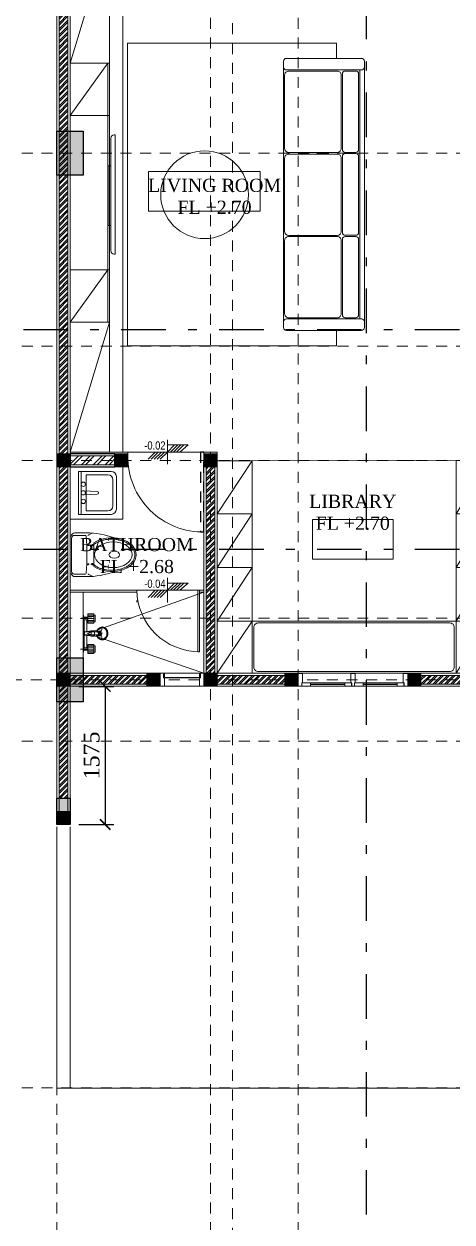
# Model space of a CAD drawing. Header units: millimetres. Extents: x -9564 to 494436, y -140371 to 4257.
# Drawn here: x 22.51 to 27.39, y 107.31 to 120.97 of the extents above; entities that cross this region are included whole.
import ezdxf
from ezdxf.enums import TextEntityAlignment as Align

# ---------------------------------------------------------------- set-up
doc = ezdxf.new("R2010")
doc.units = ezdxf.units.MM
doc.header["$MEASUREMENT"] = 0
for name, pattern in [('DASHDOTX2', [50.8, 25.4, -12.7, 0, -12.7]), ('HIDDEN2', [0.1875, 0.125, -0.0625]), ('SLD-Solid', [0])]:
    doc.linetypes.add(name, pattern=pattern)
doc.layers.get('DEFPOINTS').update_dxf_attribs({"lineweight": 18})
for name, color, linetype in [('1', 5, 'Continuous'), ('DIM DET', 8, 'HIDDEN2'), ('TEXT', 4, 'Continuous'), ('WALL', 90, 'Continuous')]:
    doc.layers.add(name, color=color, linetype=linetype)
for name, color, linetype, lineweight in [('28-Arsiran', 252, 'Continuous', 5), ('8', 8, 'Continuous', 5), ('AS', 8, 'HIDDEN2', 5), ('DINDING', 1, 'Continuous', 20), ('DOOR OPENING', 4, 'SLD-Solid', 5), ('FURNITURE', 25, 'Continuous', 5), ('HATCH', 8, 'Continuous', 13), ('KOL', 5, 'Continuous', 18), ('TEXT 1', 210, 'Continuous', 5), ('XR-KOP A3_MOZART$0$A-TXTKOP', 3, 'Continuous', 5)]:
    doc.layers.add(name, color=color, linetype=linetype, lineweight=lineweight)
doc.styles.add('Arial Narrow', font='ARIALN.TTF')
doc.styles.add('HAND', font='ROMAND.SHX', dxfattribs={"width": 0.8, "height": 250})
doc.styles.add('style1', font='times.ttf', dxfattribs={"height": 0.15})
doc.styles.add('style2', font='times.ttf', dxfattribs={"height": 0.18})
doc.styles.add('XR-KOP A3_MOZART$0$ROMAND', font='romand.shx', dxfattribs={"height": 2, "bigfont": 'bigfont.shx'})
doc.dimstyles.new('ISO-25', dxfattribs={"dimtxt": 0.18, "dimasz": 0.12, "dimexe": 0.1, "dimexo": 0.1, "dimgap": 0.0625, "dimtad": 1, "dimtoh": 1, "dimdec": 0, "dimlfac": 1000, "dimtxsty": 'style2', "dimblk": 'ARCHTICK', "dimcen": 0.15, "dimclrd": 1, "dimclre": 1, "dimclrt": 4, "dimadec": 0, "dimazin": 0, "dimtfac": 1, "dimtdec": 0, "dimtmove": 0, "dimatfit": 3, "dimldrblk": 'OBLIQUE', "dimfxl": 1, "dimarcsym": 0})
pattern_1 = [(45, (-194.022473, -137.645266), (-0.0336759605, 0.0336759605), []), (45, (-194.00002, -137.645266), (-0.0336759605, 0.0336759605), [])]
pattern_2 = [(45, (-194.022473, -137.650266), (-0.0336759605, 0.0336759605), []), (45, (-194.00002, -137.650266), (-0.0336759605, 0.0336759605), [])]

# ---------------------------------------------------------------- blocks, each defined once
blk = doc.blocks.new('as1')
at = {"layer": 'AS'}
for p, q in [((139.888, 146.696), (139.888, 169.189)), ((141.638, 146.696), (141.638, 169.189)), ((141.888, 146.858), (141.888, 169.189)), ((142.638, 146.696), (142.638, 169.189)), ((137.013, 161.478), (158.579, 161.478)), ((137.013, 159.278), (158.579, 159.278)), ((137.013, 157.978), (158.579, 157.978)), ((137.013, 156.178), (158.579, 156.178)), ((136.44, 155.478), (158.579, 155.478)), ((137.013, 154.778), (158.579, 154.778)), ((137.013, 150.828), (158.579, 150.828))]:
    blk.add_line(p, q, dxfattribs=at)
blk = doc.blocks.new('KOLOM PRAKTIS')
at = {"layer": 'HATCH'}
h = blk.add_hatch(color=256, dxfattribs=at)
h.dxf.hatch_style = 1
h.paths.add_polyline_path([(-75, 75), (-75, -75), (75, -75), (75, 75)])
at = {"layer": 'KOL'}
blk.add_lwpolyline([(-75, -75), (75, -75), (75, 75), (-75, 75)], close=True, dxfattribs=at)
blk = doc.blocks.new('*U46')
at = {"layer": '8'}
h = blk.add_hatch(dxfattribs=at)
h.set_pattern_fill('ANSI32', color=256, scale=10)
h.set_pattern_definition([(45, (-125705.34, -343416.56), (-67.35192, 67.35192), []), (45, (-125660.43, -343416.56), (-67.35192, 67.35192), [])])
h.paths.add_polyline_path([(510, 25), (510, 125), (0, 125), (0, 25)])
for p, q in [((0, 125), (510, 125)), ((0, 25), (510, 25))]:
    blk.add_line(p, q, dxfattribs=at)
at = {"layer": 'WALL'}
blk.add_lwpolyline([(0, 0), (510, 0), (510, 150), (0, 150)], close=True, dxfattribs=at)
blk = doc.blocks.new('KSK 3A')
at = {"layer": 'DOOR OPENING', "linetype": 'Continuous'}
blk.add_line((0, 0), (0, 150), dxfattribs=at)
blk.add_lwpolyline([(50, 95), (40, 95), (40, 150), (5, 150), (5, 145), (0, 145), (0, 5), (5, 5), (5, 0), (50, 0)], close=True, dxfattribs=at)
blk = doc.blocks.new('_ArchTick')
at = {"color": 0, "linetype": 'ByBlock', "const_width": 0.15}
blk.add_lwpolyline([(-0.5, -0.5), (0.5, 0.5)], dxfattribs=at)
blk = doc.blocks.new('*D122')
at = {"color": 1, "lineweight": -2, "transparency": 16777216}
for p, q in [((246.285, 155.647), (246.685, 155.647)), ((246.585, 155.647), (246.585, 154.072)), ((246.285, 154.072), (246.685, 154.072))]:
    blk.add_line(p, q, dxfattribs=at)
at = {"layer": 'DEFPOINTS', "color": 0, "transparency": 16777216}
for p in [(246.185, 155.647), (246.185, 154.072), (246.585, 154.072)]:
    blk.add_point(p, dxfattribs=at)
at = {"color": 1, "lineweight": -2, "transparency": 16777216, "xscale": 0.12, "yscale": 0.12, "zscale": 0.12}
for p, rotation in [((246.585, 155.647), 90), ((246.585, 154.072), 270)]:
    blk.add_blockref('_ArchTick', p, dxfattribs=dict(at, rotation=rotation))
at = {"color": 4, "transparency": 16777216, "insert": (246.431, 154.86), "char_height": 0.18, "attachment_point": 5, "rotation": 90, "style": 'style2'}
blk.add_mtext('1575', dxfattribs=at)
blk = doc.blocks.new('_Oblique')
at = {"color": 0, "linetype": 'ByBlock', "lineweight": -2}
blk.add_line((-0.5, -0.5), (0.5, 0.5), dxfattribs=at)
blk = doc.blocks.new('LIB')
at = {"layer": '8', "transparency": 33554687}
for p, q in [((247.86, 158.217), (248.26, 158.217)), ((248.26, 158.217), (247.86, 157.611)), ((248.26, 158.217), (250.958, 158.222)), ((248.26, 158.217), (248.26, 157.777)), ((250.585, 158.222), (250.585, 157.777)), ((250.958, 158.222), (250.585, 157.611)), ((248.26, 155.797), (248.26, 157.777)), ((250.585, 155.797), (250.585, 157.777)), ((247.86, 157.611), (248.26, 157.611)), ((248.26, 157.611), (247.86, 157)), ((250.585, 157.611), (250.958, 157.611)), ((250.958, 157.611), (250.585, 157)), ((247.86, 157), (248.26, 157)), ((248.26, 157), (247.86, 156.389)), ((250.585, 157), (250.958, 157)), ((250.958, 157), (250.585, 156.389)), ((247.86, 156.389), (248.26, 156.389)), ((248.26, 156.389), (247.86, 155.797)), ((250.585, 156.389), (250.958, 156.389)), ((250.958, 156.389), (250.585, 155.797))]:
    blk.add_line(p, q, dxfattribs=at)
blk.add_lwpolyline([(248.26, 156.389), (250.585, 156.389), (250.585, 155.797), (248.26, 155.797)], close=True, dxfattribs=at)
blk.add_lwpolyline([(248.33, 156.369), (250.515, 156.369, -0.414214), (250.565, 156.319), (250.565, 155.867, -0.414214), (250.515, 155.817), (248.33, 155.817, -0.414214), (248.28, 155.867), (248.28, 156.319, -0.414214)], format="xyb", close=True, dxfattribs=at)
blk = doc.blocks.new('TV 65')
at = {"layer": 'FURNITURE', "linetype": 'Continuous', "ltscale": 0.5, "transparency": 33554687}
for p, q in [((89932, 176956), (91218, 176956)), ((90249, 176986), (90927, 176986)), ((90249, 176956), (90249, 176986)), ((90927, 176956), (90927, 176986)), ((89895, 176919), (89895, 176906)), ((89895, 176906), (91255, 176906)), ((91255, 176919), (91255, 176906))]:
    blk.add_line(p, q, dxfattribs=at)
for centre, start, end in [((89932, 176919), 90, 180), ((91218, 176919), 0, 90)]:
    blk.add_arc(centre, 36.8, start, end, dxfattribs=at)
blk = doc.blocks.new('HSEH')
at = {"layer": '8', "transparency": 33554687}
for p, q in [((246.785, 164.262), (246.185, 164.262)), ((246.835, 164.262), (246.785, 164.262)), ((246.835, 164.262), (246.835, 164.222)), ((246.635, 164.222), (246.185, 164.222)), ((246.635, 164.222), (246.185, 162.747)), ((246.835, 164.222), (246.635, 164.222)), ((246.635, 162.747), (246.185, 162.747)), ((246.615, 159.797), (246.615, 162.747)), ((246.635, 159.797), (246.185, 159.797)), ((246.635, 159.797), (246.185, 158.317)), ((246.185, 158.317), (246.845, 158.317)), ((246.845, 158.317), (246.845, 158.297))]:
    blk.add_line(p, q, dxfattribs=at)
at = {"layer": '8'}
for p, q in [((246.615, 162.747), (246.185, 162.15)), ((246.635, 162.15), (246.185, 162.15)), ((246.635, 160.394), (246.185, 160.394)), ((246.185, 159.797), (246.615, 160.394))]:
    blk.add_line(p, q, dxfattribs=at)
at = {"layer": 'FURNITURE', "linetype": 'Continuous', "transparency": 33554687}
blk.add_line((246.635, 164.222), (246.635, 158.317), dxfattribs=at)
at = {"layer": 'FURNITURE', "linetype": 'Continuous', "transparency": 33554559}
blk.add_line((246.785, 164.222), (246.785, 158.317), dxfattribs=at)
at = {"layer": 'FURNITURE', "linetype": 'Continuous', "transparency": 33554687, "xscale": -0.001000000000000001, "yscale": 0.001000000000000001, "zscale": 0.001, "rotation": 90}
blk.add_blockref('TV 65', (423.606, 251.827), dxfattribs=at)
blk = doc.blocks.new('TOILET')
at = {"layer": '8', "lineweight": 5}
for p, q in [((-250, 37), (-250, 168)), ((-220, 30), (-220, 156)), ((-135, 255), (135, 255)), ((-120, 237), (-97, 237)), ((-114, 255), (-114, 236)), ((-108, 245), (-108, 221)), ((-102, 236), (-102, 255)), ((120, 237), (97, 237)), ((102, 236), (102, 255)), ((108, 245), (108, 221)), ((114, 255), (114, 236)), ((220, 30), (220, 156)), ((250, 37), (250, 168)), ((-190, 0), (190, 0))]:
    blk.add_line(p, q, dxfattribs=at)
for centre in [(-109, 191), (109, 191)]:
    blk.add_circle(centre, 5.82, dxfattribs=at)
for centre, radius, start, end in [((666, 167), 916, 159.3877, 180.0472), ((-666, 167), 916, 359.9528, 20.6123), ((-96, 287), 158, 197.1522, 219.8185), ((-210, 156), 10, 94.9885, 180), ((0, -2250), 2425, 85.0115, 94.9885), ((-108, 236), 6.15, 185.1568, 354.8432), ((108, 236), 6.15, 185.1568, 354.8432), ((210, 156), 10, 0, 85.0115), ((96, 287), 158, 320.1815, 342.8478), ((-210, 37), 40, 180, 270), ((-190, 30), 30, 180, 270), ((190, 30), 30, 270, 0), ((210, 37), 40, 270, 0)]:
    blk.add_arc(centre, radius, start, end, dxfattribs=at)
blk.add_ellipse((0, 456), major_axis=(0, 281), ratio=0.685919, start_param=3.915332, end_param=8.651039, dxfattribs=at)
for centre, major_axis, ratio in [((0, 476), (0, 214), 0.687861), ((0, 487), (0, 60.7), 0.657164)]:
    blk.add_ellipse(centre, major_axis=major_axis, ratio=ratio, dxfattribs=at)
blk.add_open_spline([(117, 256), (127, 270), (131, 276), (141, 294), (147, 306), (157, 331), (161, 344), (169, 371), (171, 385), (176, 413), (177, 428), (178, 457), (178, 472), (175, 501), (174, 515), (168, 543), (165, 557), (156, 583), (151, 596), (140, 620), (134, 631), (120, 652), (113, 661), (97, 678), (89, 686), (72, 699), (64, 704), (46, 713), (37, 716), (18, 721), (9, 722), (-9, 722), (-18, 721), (-37, 716), (-46, 713), (-64, 704), (-72, 699), (-89, 686), (-98, 678), (-113, 661), (-120, 652), (-134, 631), (-140, 620), (-151, 596), (-156, 583), (-165, 557), (-168, 543), (-174, 515), (-175, 501), (-178, 472), (-178, 457), (-177, 428), (-176, 413), (-171, 385), (-169, 371), (-161, 344), (-157, 330), (-147, 306), (-141, 294), (-131, 276), (-127, 270), (-117, 255)], degree=3, knots=[3.915332, 3.915332, 3.915332, 3.915332, 4.014441, 4.014441, 4.176505, 4.176505, 4.338569, 4.338569, 4.500633, 4.500633, 4.662697, 4.662697, 4.824761, 4.824761, 4.986825, 4.986825, 5.148889, 5.148889, 5.310953, 5.310953, 5.473017, 5.473017, 5.635081, 5.635081, 5.797146, 5.797146, 5.95921, 5.95921, 6.121274, 6.121274, 6.283338, 6.283338, 6.445402, 6.445402, 6.607466, 6.607466, 6.76953, 6.76953, 6.931594, 6.931594, 7.093658, 7.093658, 7.255722, 7.255722, 7.417786, 7.417786, 7.57985, 7.57985, 7.741915, 7.741915, 7.903979, 7.903979, 8.066043, 8.066043, 8.228107, 8.228107, 8.390171, 8.390171, 8.552235, 8.552235, 8.651039, 8.651039, 8.651039, 8.651039], dxfattribs=at)
blk = doc.blocks.new('Shower - P')
at = {"color": 8}
for p, q in [((35.5, 111.3), (-19, 111.3)), ((92, 136.3), (35.5, 136.3)), ((82, 126.3), (35.5, 126.3)), ((82, 111.3), (35.5, 111.3)), ((82, 96.3), (35.5, 96.3)), ((92, 86.3), (35.5, 86.3)), ((35.5, -121), (-19, -121)), ((92, -96), (35.5, -96)), ((82, -106), (35.5, -106)), ((82, -121), (35.5, -121)), ((82, -136), (35.5, -136)), ((92, -146), (35.5, -146))]:
    blk.add_line(p, q, dxfattribs=at)
for p, q in [((0, -146), (0, 146)), ((3, 136.3), (0, 136.3)), ((0, 126.3), (0, 96.3)), ((3, 136.3), (5.5, 121.3)), ((3, 136.3), (3, 86.3)), ((5.5, 101.3), (3, 86.3)), ((5.5, 121.3), (5.5, 101.3)), ((35.5, 121.3), (5.5, 121.3)), ((35.5, 101.3), (5.5, 101.3)), ((9, 101.3), (9, 10.2)), ((29, 101.3), (29, 11.1)), ((82, 146.3), (35.5, 146.3)), ((35.5, 146.3), (35.5, 76.3)), ((82, 146.3), (82, 76.3)), ((92, 136.3), (92, 86.3)), ((3, 86.3), (0, 86.3)), ((82, 76.3), (35.5, 76.3)), ((9, -111), (9, -16.1)), ((29, -111), (29, -17)), ((82, -86), (35.5, -86)), ((35.5, -156), (35.5, -86)), ((82, -156), (82, -86)), ((3, -96), (0, -96)), ((0, -136), (0, -106)), ((3, -146), (0, -146)), ((3, -146), (3, -96)), ((5.5, -111), (3, -96)), ((3, -146), (5.5, -131)), ((35.5, -111), (5.5, -111)), ((5.5, -131), (5.5, -111)), ((35.5, -131), (5.5, -131)), ((82, -156), (35.5, -156)), ((92, -146), (92, -96))]:
    blk.add_line(p, q)
blk.add_lwpolyline([(60.4, 16.4), (60.4, -22.3), (86.1, -22.3), (86.1, 16.4)], close=True)
for centre, start, end in [((9.8, 220.3), 267.3376, 283.94297), ((9.8, -226.2), 76.05703, 92.6624)]:
    blk.add_arc(centre, 210, start, end)
blk = doc.blocks.new('TX 4225 - P')
for p, q in [((0, 0), (-26.5, 0)), ((0, 0), (26.5, 0)), ((0, -2.8), (-26.5, -2.8)), ((0, -10.5), (-13.5, -10.5)), ((-11.2, -10.5), (-11.2, -105.3)), ((0, -2.8), (26.5, -2.8)), ((0, -10.5), (13.5, -10.5)), ((11.2, -10.5), (11.2, -105.3))]:
    blk.add_line(p, q)
at = {"linetype": 'Continuous'}
for p, q in [((-26.5, 0), (-26.5, -2.8)), ((26.5, 0), (26.5, -2.8)), ((-26.5, -2.8), (-13.5, -10.5)), ((26.5, -2.8), (13.5, -10.5)), ((-17.8, -119), (-17.8, -128.2)), ((17.8, -119), (17.8, -128.2))]:
    blk.add_line(p, q, dxfattribs=at)
for points in [[(0, -185.1, -0.08228), (-18.8, -181.9, -0.091339), (-34.5, -173.1, -0.103805), (-45.4, -159.3, -0.114745), (-49.1, -143.8, -0.114745), (-45.5, -128.3, -0.103805), (-34.8, -114.4, -0.091339), (-19.2, -105.4, -0.017766), (-15.3, -104.2, -0.08413)], [(0, -188, -0.08228), (-18.8, -184.8, -0.091339), (-34.5, -176, -0.103805), (-45.4, -162.2, -0.114745), (-49.1, -146.7, -0.011566), (-49, -145.1, -0.103805)], [(0, -180.4, -0.086014), (-17.3, -177.4, -0.092418), (-31.4, -169.2, -0.103199), (-41.2, -156.4, -0.112374), (-44.4, -142.1, -0.112374), (-41.2, -127.7, -0.103199), (-31.4, -114.9, -0.097293), (-16.5, -106.4, -0.086014)], [(-11.2, -99.8, 0.024317), (-12.5, -100.9, 0.101351), (-16.3, -106.2, 0.106183), (-17.6, -112.3, 0.106183), (-16.3, -118.5, 0.101351), (-12.5, -123.8, 0.095192), (-6.8, -127.3, 0.091252), (0, -128.6, 0.091252)], [(-11.2, -100.1, 0.019506), (-12.3, -100.9, 0.104907), (-16.1, -105.6, 0.119757), (-17.3, -110.8, 0.119757), (-16.1, -115.9, 0.104907), (-12.3, -120.6, 0.08904), (-6.8, -123.6, 0.080352), (0, -124.7, 0.080352)], [(-11.2, -104.6, 0.067587), (-11.6, -107.5, 0.101747), (-10.7, -111.7, 0.099781), (-8.2, -115.4, 0.097121), (-4.4, -117.8, 0.09532), (0, -118.6, 0.09532)], [(0, -128.6, 0.091252), (6.8, -127.3, 0.095192), (12.5, -123.8, 0.101351), (16.3, -118.5, 0.106183), (17.6, -112.3, 0.106183), (16.3, -106.2, 0.101351), (12.5, -100.9, 0.024317), (11.2, -99.8, 0.091252)], [(0, -124.7, 0.080352), (6.8, -123.6, 0.08904), (12.3, -120.6, 0.104907), (16.1, -115.9, 0.119757), (17.3, -110.8, 0.119757), (16.1, -105.6, 0.104907), (12.3, -100.9, 0.019506), (11.2, -100.1, 0.080352)], [(0, -185.1, 0.08228), (18.8, -181.9, 0.091339), (34.5, -173.1, 0.103805), (45.4, -159.3, 0.114745), (49.1, -143.8, 0.114745), (45.5, -128.3, 0.103805), (34.8, -114.4, 0.091339), (19.2, -105.4, 0.017766), (15.3, -104.2, 0.08413)], [(0, -118.6, 0.09532), (4.5, -117.8, 0.097121), (8.2, -115.4, 0.099781), (10.7, -111.7, 0.101747), (11.6, -107.5, 0.071052), (11.2, -104.5, 0.099781)], [(0, -180.4, 0.086014), (17.3, -177.4, 0.092418), (31.4, -169.2, 0.103199), (41.2, -156.4, 0.112374), (44.4, -142.1, 0.112374), (41.2, -127.7, 0.103199), (31.4, -114.9, 0.097293), (16.5, -106.4, 0.086014)], [(0, -188, 0.08228), (18.8, -184.8, 0.091339), (34.5, -176, 0.103805), (45.4, -162.2, 0.114745), (49.1, -146.7, 0.011566), (49, -145.1, 0.103805)]]:
    blk.add_lwpolyline(points, format="xyb", dxfattribs=at)
for centre, radius, start, end in [((-31.2, -129.3), 13.4, 266.82402, 4.68695), ((0, -115.7), 18.1, 170.96147, 270), ((0, -124.9), 18.1, 190.44631, 270), ((-21.7, -114.3), 7.72, 332.29667, 52.3912), ((-9.9, -127.9), 8.46, 23.04546, 111.14097), ((0, -105.3), 11.2, 180, 0), ((0, -115.7), 18.1, 270, 9.03853), ((0, -124.9), 18.1, 270, 349.55369), ((9.9, -127.9), 8.46, 68.85903, 156.95454), ((21.7, -114.3), 7.72, 127.6088, 207.70333), ((31.2, -129.3), 13.4, 175.31305, 273.17598)]:
    blk.add_arc(centre, radius, start, end, dxfattribs=at)
blk = doc.blocks.new('SHOWER')
at = {"layer": '8', "color": 8, "ltscale": 0.75, "xscale": -1.5, "yscale": 1.5, "zscale": 1.5}
for name, p, rotation in [('TX 4225 - P', (0, 0), 180), ('Shower - P', (4, 0), 270)]:
    blk.add_blockref(name, p, dxfattribs=dict(at, rotation=rotation))
blk = doc.blocks.new('SINK')
at = {"layer": '8'}
for p, q in [((-186, 432), (186, 432)), ((-245, 0), (-245, 373)), ((-206, 88), (-206, 334)), ((-147, 393), (147, 393)), ((206, 88), (206, 334)), ((245, 0), (245, 373)), ((-16, 212), (-24, 55)), ((24, 55), (16, 212)), ((-245, 29), (245, 29)), ((-245, 0), (245, 0)), ((-206, 88), (206, 88))]:
    blk.add_line(p, q, dxfattribs=at)
for centre in [(-98, 54), (0, 54), (98, 54)]:
    blk.add_circle(centre, 24.5, dxfattribs=at)
for centre, radius, start, end in [((-186, 373), 58.9, 90, 180), ((186, 373), 58.9, 0, 90), ((-147, 334), 58.9, 90, 180), ((147, 334), 58.9, 0, 90), ((0, 211), 15.7, 3.2169, 176.7831)]:
    blk.add_arc(centre, radius, start, end, dxfattribs=at)
blk = doc.blocks.new('311')
at = {"layer": '8', "linetype": 'Continuous', "transparency": 33554687}
for p, q in [((246.185, 156.742), (246.945, 156.742)), ((246.185, 156.722), (246.945, 156.722)), ((246.945, 156.742), (247.66, 156.742)), ((247.66, 156.742), (247.71, 156.742)), ((247.66, 156.722), (247.71, 156.722)), ((246.945, 156.627), (246.945, 156.607)), ((247.66, 156.627), (247.66, 156.607))]:
    blk.add_line(p, q, dxfattribs=at)
at = {"layer": '8', "transparency": 33554687}
for p, q in [((246.334, 156.722), (246.334, 155.797)), ((247.71, 156.722), (246.385, 156.25)), ((246.385, 156.25), (247.71, 155.797))]:
    blk.add_line(p, q, dxfattribs=at)
blk.add_lwpolyline([(246.185, 158.147), (246.785, 158.147), (246.785, 157.552), (246.185, 157.552)], close=True, dxfattribs=at)
at = {"layer": '8', "linetype": 'Continuous', "transparency": 33554687}
blk.add_lwpolyline([(247.66, 156.742), (247.64, 156.742), (247.64, 156.042), (247.66, 156.042)], close=True, dxfattribs=at)
at = {"layer": '8', "ltscale": 10, "transparency": 33554687}
blk.add_arc((247.658, 156.755), 0.713, 181.0392, 270.1749, dxfattribs=at)
at = {"layer": 'TEXT 1', "transparency": 33554687}
blk.add_line((247.156, 156.742), (247.295, 156.742), dxfattribs=at)
at = {"layer": '8', "transparency": 33554687, "yscale": 0.0009999999999999998, "zscale": 0.0009999999999999998, "rotation": 270}
for name, p, xscale in [('SINK', (246.281, 157.852), 0.0009999999999999998), ('TOILET', (246.202, 157.147), 0.0009999999999999998), ('SHOWER', (246.334, 156.25), -0.0009999999999999998)]:
    blk.add_blockref(name, p, dxfattribs=dict(at, xscale=xscale))
blk = doc.blocks.new('pot')
at = {"layer": '1', "linetype": 'DASHDOTX2', "ltscale": 0.02}
for points in [[(207.73, 147.396), (207.353, 147.396), (207.353, 171.641), (207.73, 171.641)], [(200.093, 160.089), (200.093, 159.712), (225.016, 159.712), (225.016, 160.089)], [(200.093, 157.589), (200.093, 157.212), (225.016, 157.212), (225.016, 157.589)]]:
    blk.add_lwpolyline(points, dxfattribs=at)
blk = doc.blocks.new('kolom1')
at = {"true_color": 0x636466}
h = blk.add_hatch(dxfattribs=at)
h.set_pattern_fill('ANGLE', color=251)
h.set_pattern_definition([(0, (0, 0), (0, 6.985), [5.08, -1.905]), (90, (0, 0), (-6.985, 4e-16), [5.08, -1.905])])
h.paths.add_polyline_path([(201.312, -20.514), (201.612, -20.514), (201.612, -20.014), (201.312, -20.014)])
h = blk.add_hatch(color=251, dxfattribs=at)
h.dxf.hatch_style = 1
h.paths.add_polyline_path([(201.612, -20.014), (201.312, -20.014), (201.312, -20.514), (201.612, -20.514)])
blk.add_lwpolyline([(201.612, -20.014), (201.612, -20.514), (201.312, -20.514), (201.312, -20.014)], close=True)
blk = doc.blocks.new('KL3')
at = {"true_color": 0x636466}
h = blk.add_hatch(color=251, dxfattribs=at)
h.dxf.hatch_style = 1
h.paths.add_polyline_path([(349.253, -321.782), (349.103, -321.782), (349.103, -322.082), (349.253, -322.082)])
blk.add_lwpolyline([(349.103, -321.782), (349.253, -321.782), (349.253, -322.082), (349.103, -322.082)], close=True)
for p in [(147.791, -294.169), (147.791, -300.169)]:
    blk.add_blockref('kolom1', p)
blk = doc.blocks.new('A$C2a879c63')
at = {"layer": '28-Arsiran'}
h = blk.add_hatch(dxfattribs=at)
h.set_pattern_fill('ANSI32', color=256, scale=0.005)
h.set_pattern_definition(pattern_1)
h.paths.add_polyline_path([(51.9223, 23.8873), (51.8223, 23.8873), (51.8223, 10.8373), (51.9223, 10.8373)])
h = blk.add_hatch(dxfattribs=at)
h.set_pattern_fill('ANSI32', color=256, scale=0.005)
h.set_pattern_definition(pattern_1)
h.paths.add_polyline_path([(53.4973, 12.2623), (53.5973, 12.2623), (53.5973, 14.6123), (53.4973, 14.6123)])
h = blk.add_hatch(dxfattribs=at)
h.set_pattern_fill('ANSI32', color=256, scale=0.005)
h.set_pattern_definition(pattern_2)
h.paths.add_polyline_path([(52.8223, 12.1373), (52.8223, 12.2373), (51.9473, 12.2373), (51.9473, 12.1373)])
h = blk.add_hatch(dxfattribs=at)
h.set_pattern_fill('ANSI32', color=256, scale=0.005)
h.set_pattern_definition(pattern_2)
h.paths.add_polyline_path([(54.3973, 12.1373), (54.3973, 12.2373), (53.6223, 12.2373), (53.6223, 12.1373)])
h = blk.add_hatch(dxfattribs=at)
h.set_pattern_fill('ANSI32', color=256, scale=0.005)
h.set_pattern_definition(pattern_2)
h.paths.add_polyline_path([(56.7198, 12.1373), (56.7198, 12.2373), (55.946, 12.2373), (55.946, 12.1373)])
for p, q in [((54.5473, 12.2623), (54.5973, 12.2623)), ((55.1486, 12.2623), (55.1986, 12.2623)), ((55.1586, 12.1123), (55.1586, 12.1523)), ((55.7461, 12.2623), (55.7961, 12.2623)), ((55.7561, 12.1123), (55.7561, 12.1523))]:
    blk.add_line(p, q)
blk.add_lwpolyline([(51.7973, 10.8373), (51.9473, 10.8373), (51.9473, 10.5373), (51.7973, 10.5373)], close=True)
at = {"layer": '8'}
for p, q in [((51.8223, 23.8873), (51.8223, 10.5373)), ((51.9223, 23.8873), (51.9223, 10.5373)), ((52.6073, 14.7823), (53.4323, 14.7823)), ((53.4973, 12.2623), (53.4973, 14.6123)), ((53.5973, 12.2623), (53.5973, 14.6123)), ((51.9473, 12.2373), (52.8223, 12.2373)), ((53.6223, 12.2373), (54.3961, 12.2373)), ((55.946, 12.2373), (56.7473, 12.2373)), ((51.9473, 12.1373), (52.8223, 12.1373)), ((53.6223, 12.1373), (54.3961, 12.1373)), ((55.946, 12.1373), (56.7473, 12.1373))]:
    blk.add_line(p, q, dxfattribs=at)
at = {"layer": '8', "transparency": 33554687}
for p, q in [((53.4723, 14.7623), (53.4723, 14.7823)), ((53.4723, 14.7823), (53.6223, 14.7823)), ((53.6223, 14.7823), (53.6223, 14.7623)), ((51.7973, 10.5123), (51.7973, 7.5323)), ((51.9473, 10.5123), (51.9473, 7.5323)), ((51.7973, 7.5323), (61.4673, 7.5323))]:
    blk.add_line(p, q, dxfattribs=at)
for points in [[(52.843, 17.9782), (54.1151, 17.9782), (54.1151, 17.5279), (52.843, 17.5279)], [(54.7125, 14.0124), (55.6285, 14.0124), (55.6285, 13.5622), (54.7125, 13.5622)]]:
    blk.add_lwpolyline(points, close=True, dxfattribs=at)
at = {"layer": 'DIM DET'}
blk.add_lwpolyline([(53.4723, 14.7823), (53.4323, 14.7823), (53.4323, 13.8717), (53.4723, 13.8717)], close=True, dxfattribs=at)
at = {"layer": 'DINDING'}
for points in [[(51.9473, 23.8873), (51.9473, 10.5373), (51.7973, 10.5373), (51.7973, 23.8873)], [(53.4723, 12.2623), (53.4723, 14.6123), (53.6223, 14.6123), (53.6223, 12.2623)], [(51.9473, 12.1123), (52.8223, 12.1123), (52.8223, 12.2623), (51.9473, 12.2623)], [(53.6223, 12.1123), (54.3961, 12.1123), (54.3961, 12.2623), (53.6223, 12.2623)], [(55.946, 12.1123), (56.7198, 12.1123), (56.7198, 12.2623), (55.946, 12.2623)]]:
    blk.add_lwpolyline(points, close=True, dxfattribs=at)
at = {"layer": 'DOOR OPENING', "linetype": 'Continuous', "transparency": 33554687}
for p, q in [((54.3861, 12.2623), (55.956, 12.2623)), ((54.5873, 12.1523), (55.1586, 12.1523)), ((54.6873, 12.1523), (54.6873, 12.1123)), ((55.0786, 12.1123), (55.0786, 12.1523)), ((55.1886, 12.1523), (55.7561, 12.1523)), ((55.2886, 12.1523), (55.2886, 12.1123)), ((55.6761, 12.1123), (55.6761, 12.1523)), ((55.796, 12.1573), (55.9001, 12.1573))]:
    blk.add_line(p, q, dxfattribs=at)
at = {"layer": 'DOOR OPENING', "linetype": 'Continuous'}
for p, q in [((54.5473, 12.2623), (54.5473, 12.1523)), ((54.5523, 12.2623), (54.5973, 12.2623)), ((54.5973, 12.1523), (54.5873, 12.1523)), ((54.5873, 12.1523), (54.5873, 12.1123)), ((54.5873, 12.1123), (54.5873, 12.1523)), ((54.5973, 12.1523), (54.5873, 12.1523)), ((54.5873, 12.1523), (54.5873, 12.1123)), ((54.5873, 12.1123), (54.5873, 12.1523)), ((54.5973, 12.2623), (54.5973, 12.1523)), ((55.1486, 12.2623), (55.1486, 12.1523)), ((55.1486, 12.2623), (55.1486, 12.1523)), ((55.1486, 12.1523), (55.1586, 12.1523)), ((55.1486, 12.1523), (55.1586, 12.1523)), ((55.1536, 12.2623), (55.1986, 12.2623)), ((55.1586, 12.1523), (55.1586, 12.1123)), ((55.1586, 12.1123), (55.1586, 12.1523)), ((55.1586, 12.1523), (55.1586, 12.1123)), ((55.1986, 12.1523), (55.1886, 12.1523)), ((55.1886, 12.1523), (55.1886, 12.1123)), ((55.1886, 12.1123), (55.1886, 12.1523)), ((55.1986, 12.1523), (55.1886, 12.1523)), ((55.1886, 12.1523), (55.1886, 12.1123)), ((55.1886, 12.1123), (55.1886, 12.1523)), ((55.1986, 12.2623), (55.1986, 12.1523)), ((55.7461, 12.2623), (55.7461, 12.1523)), ((55.7461, 12.2623), (55.7461, 12.1523)), ((55.7461, 12.1523), (55.7561, 12.1523)), ((55.7461, 12.1523), (55.7561, 12.1523)), ((55.7511, 12.2623), (55.7961, 12.2623)), ((55.7561, 12.1523), (55.7561, 12.1123)), ((55.7561, 12.1123), (55.7561, 12.1523)), ((55.7561, 12.1523), (55.7561, 12.1123)), ((55.7961, 12.2623), (55.7961, 12.1523)), ((54.5873, 12.1123), (54.5523, 12.1123)), ((55.7961, 12.1123), (54.5873, 12.1123)), ((55.1886, 12.1123), (55.1536, 12.1123))]:
    blk.add_line(p, q, dxfattribs=at)
at = {"layer": 'DOOR OPENING', "linetype": 'Continuous', "transparency": 33554687}
for points in [[(52.9723, 12.1123), (53.4223, 12.1123), (53.4223, 12.2623), (52.9723, 12.2623)], [(53.0123, 12.2073), (53.4323, 12.2073), (53.4323, 12.2123), (53.0123, 12.2123)], [(55.0786, 12.1323), (55.0786, 12.1363), (54.6873, 12.1363), (54.6873, 12.1323)], [(55.6761, 12.1323), (55.6761, 12.1363), (55.2886, 12.1363), (55.2886, 12.1323)]]:
    blk.add_lwpolyline(points, close=True, dxfattribs=at)
at = {"layer": 'DOOR OPENING', "color": 8, "linetype": 'Continuous', "ltscale": 0.75, "transparency": 33554687}
for points in [[(53.0223, 12.2623), (53.0123, 12.2623), (53.0123, 12.2123), (53.0223, 12.2123)], [(53.4223, 12.2623), (53.4323, 12.2623), (53.4323, 12.2123), (53.4223, 12.2123)]]:
    blk.add_lwpolyline(points, close=True, dxfattribs=at)
at = {"layer": 'DOOR OPENING', "linetype": 'Continuous'}
blk.add_lwpolyline([(54.5973, 12.1523), (54.5873, 12.1523), (54.5873, 12.1123), (54.5523, 12.1123), (54.5523, 12.1173), (54.5473, 12.1173), (54.5473, 12.2573), (54.5523, 12.2573), (54.5523, 12.2623), (54.5973, 12.2623)], close=True, dxfattribs=at)
at = {"layer": 'DOOR OPENING', "color": 8, "ltscale": 10, "transparency": 33554687}
blk.add_arc((53.46, 14.7261), 0.8545, 176.2299, 268.81395, dxfattribs=at)
at = {"layer": 'FURNITURE', "linetype": 'Continuous', "transparency": 33554687}
for p, q in [((52.6007, 15.9925), (52.6007, 19.4425)), ((52.6007, 19.4425), (54.9857, 19.4425)), ((54.9857, 19.4425), (54.9857, 19.2679)), ((54.9857, 16.1671), (54.9857, 15.9925)), ((54.9857, 15.9925), (52.6007, 15.9925))]:
    blk.add_line(p, q, dxfattribs=at)
at = {"layer": 'FURNITURE', "transparency": 33554687}
for p, q in [((55.2695, 19.2679), (54.4133, 19.2679)), ((54.3804, 19.235), (54.3804, 16.2001)), ((55.2741, 19.136), (54.41, 19.136)), ((55.2035, 19.1228), (55.0848, 19.1228)), ((55.2497, 16.299), (55.2497, 19.136)), ((55.3025, 16.2001), (55.3025, 19.235)), ((55.0518, 18.2299), (55.0518, 19.0898)), ((55.2365, 18.2299), (55.2365, 19.0898)), ((55.2035, 18.1969), (55.0848, 18.1969)), ((55.2035, 18.1837), (55.0848, 18.1837)), ((55.0518, 17.2842), (55.0518, 18.1507)), ((55.2365, 17.2842), (55.2365, 18.1507)), ((55.0518, 16.3452), (55.0518, 17.205)), ((55.2035, 17.2512), (55.0848, 17.2512)), ((55.2035, 17.238), (55.0848, 17.238)), ((55.2365, 16.3452), (55.2365, 17.205)), ((54.4133, 16.2992), (55.2728, 16.299)), ((55.0848, 16.3122), (55.2035, 16.3122)), ((54.4133, 16.1671), (55.2695, 16.1671))]:
    blk.add_line(p, q, dxfattribs=at)
for points in [[(54.4391, 19.1227), (54.9925, 19.1227, -0.4142136), (55.0386, 19.0766), (55.0386, 18.2427, -0.4142136), (54.9925, 18.1966), (54.4391, 18.1966, -0.4142136), (54.393, 18.2427), (54.393, 19.0766, -0.4142136)], [(54.4391, 18.177), (54.9925, 18.177, -0.4142136), (55.0386, 18.1308), (55.0386, 17.2969, -0.4142136), (54.9925, 17.2508), (54.4391, 17.2508, -0.4142136), (54.393, 17.2969), (54.393, 18.1308, -0.4142136)], [(54.4391, 17.238), (54.9925, 17.238, -0.4142136), (55.0386, 17.1919), (55.0386, 16.358, -0.4142136), (54.9925, 16.3119), (54.4391, 16.3119, -0.4142136), (54.393, 16.358), (54.393, 17.1919, -0.4142136)]]:
    blk.add_lwpolyline(points, format="xyb", close=True, dxfattribs=at)
at = {"layer": 'FURNITURE', "linetype": 'Continuous', "transparency": 33554687}
for points in [[(54.7637, 18.1966), (54.7637, 18.177)], [(54.7637, 17.2508), (54.7637, 17.238)]]:
    blk.add_lwpolyline(points, dxfattribs=at)
blk.add_circle((53.4805, 17.7137), 0.5, dxfattribs=at)
at = {"layer": 'FURNITURE', "transparency": 33554687}
for centre, start, end in [((54.4133, 19.235), 90, 180), ((55.2695, 19.235), 0, 90), ((54.4133, 19.1688), 180, 270), ((55.0848, 19.0898), 90, 180), ((55.2035, 19.0898), 0, 90), ((55.2695, 19.1693), 270, 0), ((55.0848, 18.2299), 180, 270), ((55.0848, 18.1507), 90, 180), ((55.2035, 18.2299), 270, 0), ((55.2035, 18.1507), 0, 90), ((55.0848, 17.2842), 180, 270), ((55.0848, 17.205), 90, 180), ((55.2035, 17.2842), 270, 0), ((55.2035, 17.205), 0, 90), ((54.4133, 16.2662), 90, 180), ((55.0848, 16.3452), 180, 270), ((55.2035, 16.3452), 270, 0), ((55.2695, 16.2662), 0, 90), ((54.4133, 16.2001), 180, 270), ((55.2695, 16.2001), 270, 0)]:
    blk.add_arc(centre, 0.033, start, end, dxfattribs=at)
at = {"layer": 'TEXT 1', "color": 210, "transparency": 33554687}
for p, q in [((53.0573, 14.9223), (53.0573, 14.6423)), ((52.8361, 14.7002), (52.9181, 14.7823)), ((52.8709, 14.7002), (52.9529, 14.7823)), ((52.9057, 14.7002), (52.9877, 14.7823)), ((52.9405, 14.7002), (53.0225, 14.7823)), ((52.9753, 14.7002), (53.0573, 14.7823)), ((53.0573, 14.7823), (53.1393, 14.8643)), ((53.1393, 14.8643), (53.0573, 14.8643)), ((53.0921, 14.7823), (53.1741, 14.8643)), ((53.1269, 14.7823), (53.2089, 14.8643)), ((53.1393, 14.8643), (53.2935, 14.8643)), ((53.1617, 14.7823), (53.2437, 14.8643)), ((53.1965, 14.7823), (53.2935, 14.8643)), ((53.0573, 13.3473), (53.0573, 13.0673)), ((53.0573, 13.2073), (53.1393, 13.2893)), ((53.1393, 13.2893), (53.0573, 13.2893)), ((53.0921, 13.2073), (53.1741, 13.2893)), ((53.1269, 13.2073), (53.2089, 13.2893)), ((53.1393, 13.2893), (53.2935, 13.2893)), ((53.1617, 13.2073), (53.2437, 13.2893)), ((53.1965, 13.2073), (53.2935, 13.2893)), ((52.8361, 13.1252), (52.9181, 13.2073)), ((52.8709, 13.1252), (52.9529, 13.2073)), ((52.9057, 13.1252), (52.9877, 13.2073)), ((52.9405, 13.1252), (53.0225, 13.2073)), ((52.9753, 13.1252), (53.0573, 13.2073))]:
    blk.add_line(p, q, dxfattribs=at)
at = {"layer": 'TEXT 1', "transparency": 33554687}
for p, q in [((52.9181, 14.7823), (53.0573, 14.7823)), ((55.728, 14.6873), (55.8671, 14.6873)), ((55.728, 12.8535), (55.8671, 12.8535))]:
    blk.add_line(p, q, dxfattribs=at)
for name, p in [('pot', (-152.0264, -143.5351)), ('as1', (-88.091, -143.2907)), ('KL3', (-297.3054, 332.6194)), ('HSEH', (-194.2379, -143.5351)), ('311', (-194.2379, -143.5351)), ('LIB', (-194.2379, -143.5351))]:
    blk.add_blockref(name, p)
at = {"xscale": 0.001, "yscale": 0.001, "zscale": 0.001}
blk.add_blockref('*U46', (51.9473, 14.6123), dxfattribs=at)
at = {"layer": 'DOOR OPENING', "color": 8, "transparency": 33554687, "yscale": 0.001, "zscale": 0.001}
for p, xscale in [((52.9723, 12.1123), 0.001), ((53.4723, 12.1123), -0.001)]:
    blk.add_blockref('KSK 3A', p, dxfattribs=dict(at, xscale=xscale))
at = {"layer": 'WALL', "transparency": 33554687, "xscale": 0.001, "yscale": 0.001, "zscale": 0.001}
for p in [(51.8723, 14.6873), (52.5323, 14.6873), (53.5473, 14.6873), (51.8723, 12.1873), (52.8973, 12.1873), (53.5473, 12.1873), (54.4711, 12.1873), (55.871, 12.1873), (51.8723, 10.6123)]:
    blk.add_blockref('KOLOM PRAKTIS', p, dxfattribs=at)
at = {"color": 4, "style": 'HAND'}
for tag, height, rotation, p in [('DRY.WASHER', 0.054, 0, (11.9366, 24.9122)), ('PATIO', 0.135, 0, (20.9666, 21.5696)), ('GENSET', 0.135, 0, (18.2157, 17.1045)), ('PLANTERBOX', 0.135, 90, (22.169, 13.2959)), ('PLANTERBOX', 0.135, 0, (18.5224, 11.5633)), ('PATIO', 0.135, 0, (400.0395, 10.821)), ('CARPORT', 0.135, 0, (12.157, 9.7744)), ('CARPORT', 0.135, 0, (20.6202, 9.7744))]:
    blk.add_attdef(tag, text='', height=height, rotation=rotation, dxfattribs=at).set_placement(p, align=Align.MIDDLE)
at = {"layer": 'TEXT', "char_height": 0.15, "width": 3.201421, "attachment_point": 5, "style": 'style1'}
for s, insert in [('\\A1;LIVING ROOM\\PFL +2.70', (53.5942, 17.6944)), ('\\A1;LIBRARY\\PFL +2.70', (55.1696, 14.094)), ('\\A1;BATHROOM\\PFL +2.68', (52.7083, 13.6008))]:
    blk.add_mtext(s, dxfattribs=dict(at, insert=insert))
at = {"layer": 'TEXT 1', "transparency": 33554687, "style": 'Arial Narrow'}
for s, p in [('-0.02', (52.793, 14.8102)), ('-0.04', (52.793, 13.2352))]:
    blk.add_text(s, height=0.09278, dxfattribs=at).set_placement(p)
at = {"layer": 'XR-KOP A3_MOZART$0$A-TXTKOP', "style": 'XR-KOP A3_MOZART$0$ROMAND'}
for tag, p in [('1:200', (37.0468, 3.1879)), ('1:100', (79.0468, 3.1879)), ('1:100', (121.0468, 3.1879)), ('1:100', (163.0468, 3.1879)), ('1:100', (205.0468, 3.1879)), ('1:100', (247.0468, 3.1879)), ('1:100', (289.0468, 3.1879)), ('1:100', (331.0468, 3.1879)), ('1:100', (373.0468, 3.1879)), ('1:100', (415.0468, 3.1879)), ('1:100', (457.0468, 3.1879)), ('1:100', (499.0468, 3.1879))]:
    blk.add_attdef(tag, text='', height=0.1296, dxfattribs=at).set_placement(p, align=Align.MIDDLE)
dim = blk.add_linear_dim(base=(52.3471, 10.5373), p1=(51.9473, 12.1123), p2=(51.9473, 10.5373), angle=90, dimstyle='ISO-25')
dim.commit()
dim.dimension.update_dxf_attribs({"geometry": '*D122', "text_midpoint": (52.1928, 11.3248), "insert": (-194.2379, -143.5351)})

msp = doc.modelspace()

# ---------------------------------------------------------------- block references
msp.add_blockref('A$C2a879c63', (-28.9148, 101.3058))

doc.saveas('drawing.dxf')
